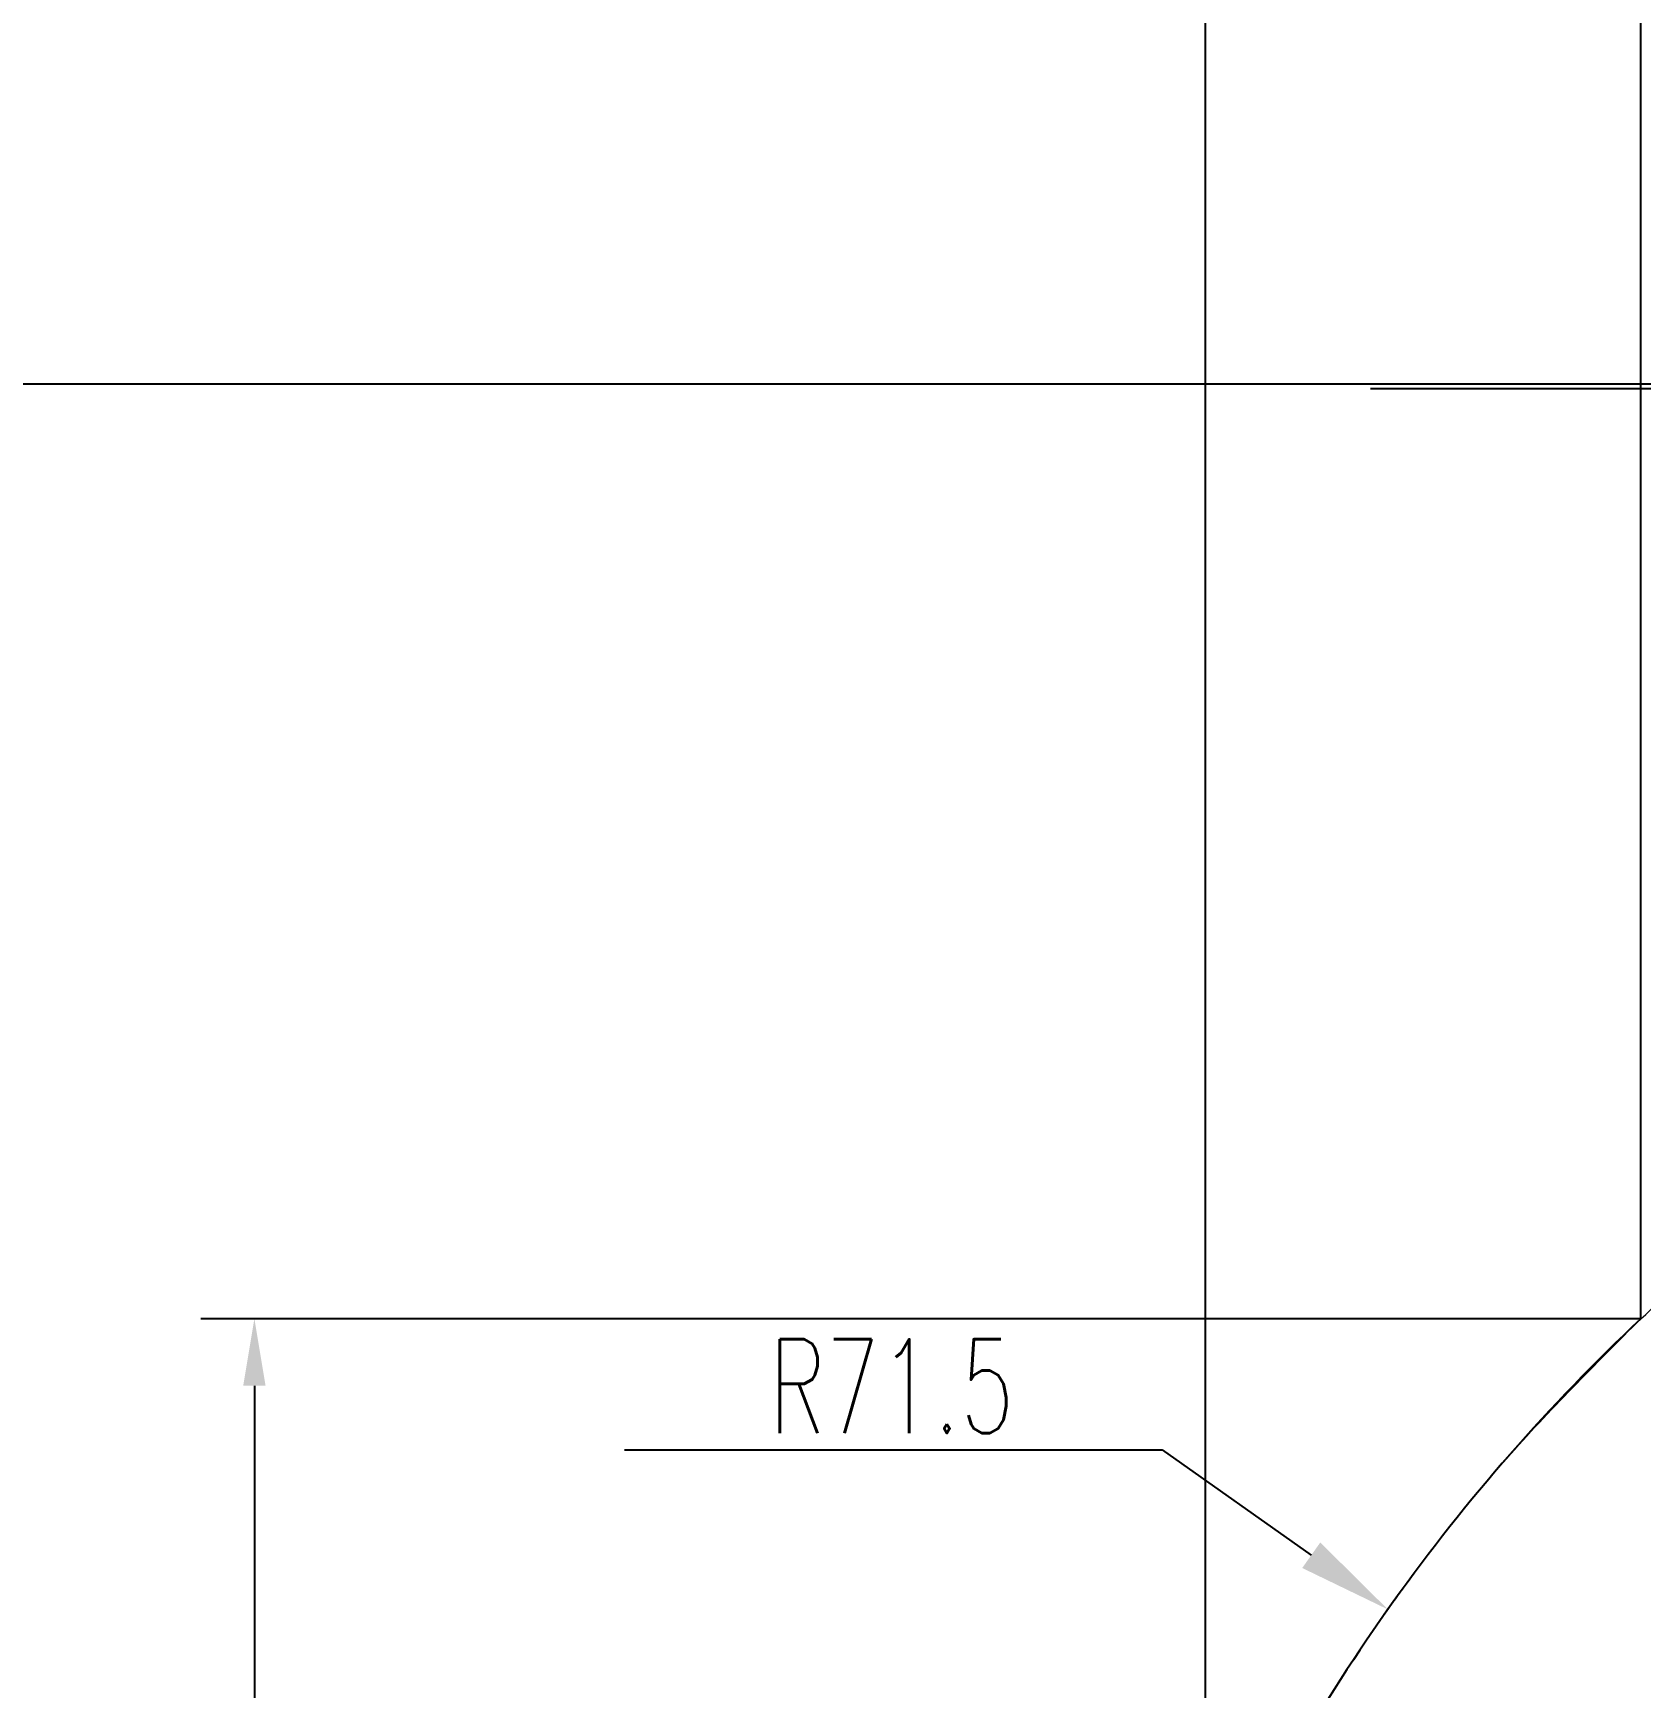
# Model space of a CAD drawing. Extents: x -871 to 2543, y 496 to 1402.
# Drawn here: x -773.4 to -713.4, y 924.8 to 986.5 of the extents above; entities that cross this region are included whole.
import ezdxf

# ---------------------------------------------------------------- set-up
doc = ezdxf.new("R2010")
doc.units = 0
doc.layers.get('0').update_dxf_attribs({"linetype": 'CONTINUOUS', "lineweight": 40})
doc.layers.get('DEFPOINTS').update_dxf_attribs({"linetype": 'CONTINUOUS'})
doc.layers.add('7', color=7, linetype='CONTINUOUS')
doc.styles.add('PC_TEXTSTYLE', font='txt.shx', dxfattribs={"width": 0.8, "bigfont": 'hzfs.shx'})
doc.styles.get("Standard").update_dxf_attribs({"font": 'romans.shx', "width": 0.67, "height": 3.5, "bigfont": 'hzfs.shx'})
doc.dimstyles.new('副本 (2) (2)TH_GBDIM', dxfattribs={"dimtxt": 3.5, "dimasz": 2.5, "dimexe": 2, "dimexo": 0, "dimgap": 1.5, "dimtad": 1, "dimtoh": 1, "dimdec": 1, "dimdsep": 46, "dimtxsty": 'PC_TEXTSTYLE', "dimcen": 2.5, "dimazin": 2, "dimtfac": 0.714286, "dimtdec": 1, "dimtmove": 0, "dimatfit": 3, "dimfxl": 1, "dimtolj": 1, "dimtzin": 0, "dimarcsym": 0})

# ---------------------------------------------------------------- blocks, each defined once
blk = doc.blocks.new('*D7')
at = {"layer": '7', "color": 0, "lineweight": -2, "ltscale": 10, "transparency": 16777216}
for p, q in [((-729.655, 915.852), (-729.655, 1025.01)), ((-416.346, 915.852), (-416.346, 1025.01)), ((-727.155, 1023.01), (-418.846, 1023.01))]:
    blk.add_line(p, q, dxfattribs=at)
at = {"layer": '7', "color": 0, "ltscale": 10, "transparency": 16777216}
for points in [[(-727.155, 1023.427), (-727.155, 1022.593), (-729.655, 1023.01)], [(-418.846, 1023.427), (-418.846, 1022.593), (-416.346, 1023.01)]]:
    blk.add_solid(points, dxfattribs=at)
at = {"layer": 'DEFPOINTS', "color": 0, "ltscale": 10, "transparency": 16777216}
for p in [(-416.346, 1023.01), (-729.655, 915.852), (-416.346, 915.852)]:
    blk.add_point(p, dxfattribs=at)
at = {"layer": '7', "color": 0, "ltscale": 10, "transparency": 16777216, "insert": (-573, 1026.26), "char_height": 3.5, "attachment_point": 5, "style": 'PC_TEXTSTYLE'}
blk.add_mtext('\\A1;313.3', dxfattribs=at)
blk = doc.blocks.new('*D8')
at = {"layer": '7', "color": 0, "lineweight": -2, "ltscale": 10, "transparency": 16777216}
for p, q in [((-713.416, 938.57), (-713.416, 1017.463)), ((-432.585, 938.57), (-432.585, 1017.463)), ((-435.085, 1015.463), (-710.916, 1015.463))]:
    blk.add_line(p, q, dxfattribs=at)
at = {"layer": '7', "color": 0, "ltscale": 10, "transparency": 16777216}
for points in [[(-710.916, 1015.88), (-710.916, 1015.046), (-713.416, 1015.463)], [(-435.085, 1015.88), (-435.085, 1015.046), (-432.585, 1015.463)]]:
    blk.add_solid(points, dxfattribs=at)
at = {"layer": 'DEFPOINTS', "color": 0, "ltscale": 10, "transparency": 16777216}
for p in [(-713.416, 1015.463), (-713.416, 938.57), (-432.585, 938.57)]:
    blk.add_point(p, dxfattribs=at)
at = {"layer": '7', "color": 0, "ltscale": 10, "transparency": 16777216, "insert": (-573, 1018.713), "char_height": 3.5, "attachment_point": 5, "style": 'PC_TEXTSTYLE'}
blk.add_mtext('\\A1;280.8', dxfattribs=at)
blk = doc.blocks.new('*D20')
at = {"layer": '7', "color": 0, "lineweight": -2, "ltscale": 10, "transparency": 16777216}
for p, q in [((-654.13, 973.441), (-780.039, 973.441)), ((-778.039, 970.941), (-778.039, 897.744)), ((-718.041, 895.244), (-780.039, 895.244))]:
    blk.add_line(p, q, dxfattribs=at)
at = {"layer": '7', "color": 0, "ltscale": 10, "transparency": 16777216}
for points in [[(-778.456, 970.941), (-777.623, 970.941), (-778.039, 973.441)], [(-778.456, 897.744), (-777.623, 897.744), (-778.039, 895.244)]]:
    blk.add_solid(points, dxfattribs=at)
at = {"layer": 'DEFPOINTS', "color": 0, "ltscale": 10, "transparency": 16777216}
for p in [(-654.13, 973.441), (-778.039, 895.244), (-718.041, 895.244)]:
    blk.add_point(p, dxfattribs=at)
at = {"layer": '7', "color": 0, "ltscale": 10, "transparency": 16777216, "insert": (-781.289, 934.342), "char_height": 3.5, "attachment_point": 5, "rotation": 90, "style": 'PC_TEXTSTYLE'}
blk.add_mtext('\\A1;78.2', dxfattribs=at)
blk = doc.blocks.new('*D21')
at = {"layer": '7', "color": 0, "lineweight": -2, "ltscale": 10, "transparency": 16777216}
for p, q in [((-713.416, 938.57), (-767.149, 938.57)), ((-765.149, 936.07), (-765.149, 897.744)), ((-718.041, 895.244), (-767.149, 895.244))]:
    blk.add_line(p, q, dxfattribs=at)
at = {"layer": '7', "color": 0, "ltscale": 10, "transparency": 16777216}
for points in [[(-765.566, 936.07), (-764.732, 936.07), (-765.149, 938.57)], [(-765.566, 897.744), (-764.732, 897.744), (-765.149, 895.244)]]:
    blk.add_solid(points, dxfattribs=at)
at = {"layer": 'DEFPOINTS', "color": 0, "ltscale": 10, "transparency": 16777216}
for p in [(-713.416, 938.57), (-765.149, 895.244), (-718.041, 895.244)]:
    blk.add_point(p, dxfattribs=at)
at = {"layer": '7', "color": 0, "ltscale": 10, "transparency": 16777216, "insert": (-768.399, 916.907), "char_height": 3.5, "attachment_point": 5, "rotation": 90, "style": 'PC_TEXTSTYLE'}
blk.add_mtext('\\A1;43.3', dxfattribs=at)

msp = doc.modelspace()

# ---------------------------------------------------------------- linework, layer by layer
at = {"color": 7, "linetype": 'Continuous', "lineweight": 15}
for points, knots in [([(-713.4155, 938.5698), (-711.5057, 940.3159), (-707.6828, 943.811), (-701.4328, 948.8359), (-694.7318, 953.7054), (-687.5196, 958.3527), (-679.8801, 962.7), (-671.7776, 966.7022), (-663.2196, 970.3641), (-657.1585, 972.4161), (-654.1302, 973.4413)], [0, 0, 0, 0, 0.1167536, 0.2337108, 0.3595417, 0.4854418, 0.611248, 0.7408217, 0.8705106, 1, 1, 1, 1]), ([(-729.6545, 915.8521), (-728.6535, 917.9104), (-726.6515, 922.027), (-722.8699, 927.859), (-718.554, 933.4442), (-715.1283, 936.8613), (-713.4155, 938.5698)], [0, 0, 0, 0, 0.246936, 0.4938671, 0.7469503, 1, 1, 1, 1])]:
    msp.add_open_spline(points, degree=3, knots=knots, dxfattribs=at)
at = {"layer": '7', "color": 4, "ltscale": 5}
for p, q in [((-723.5039, 973.2792), (-698.9705, 973.2792)), ((-751.3373, 933.6772), (-731.2721, 933.6772)), ((-731.2721, 933.6772), (-725.7153, 929.7463))]:
    msp.add_line(p, q, dxfattribs=at)
msp.add_arc((-664.466, 886.417), 71.5261, 133.185261, 155.69898, dxfattribs=at)
msp.add_solid([(-725.3784, 930.2225), (-726.0522, 929.27), (-722.858, 927.7249)], dxfattribs=at)

# ---------------------------------------------------------------- texts
at = {"layer": '7', "color": 4, "ltscale": 5, "insert": (-741.3707, 936.0529), "char_height": 3.5, "attachment_point": 5}
msp.add_mtext('R71.5', dxfattribs=at)

# ---------------------------------------------------------------- dimensions: what is measured, and where the dimension line sits
at = {"layer": '7', "color": 4, "ltscale": 5}
for base, p1, p2, picture, middle in [((-416.3462, 1023.0101), (-729.6545, 915.8521), (-416.3462, 915.8521), '*D7', (-573.0004, 1026.2601)), ((-713.4155, 1015.4629), (-432.5852, 938.5698), (-713.4155, 938.5698), '*D8', (-573.0004, 1018.7129))]:
    dim = msp.add_linear_dim(base=base, p1=p1, p2=p2, dimstyle='副本 (2) (2)TH_GBDIM', dxfattribs=at)
    dim.commit()
    dim.dimension.update_dxf_attribs({"geometry": picture, "text_midpoint": middle})
for base, p1, picture, middle in [((-778.0392, 895.2437), (-654.1302, 973.4413), '*D20', (-781.2892, 934.3425)), ((-765.1491, 895.2437), (-713.4155, 938.5698), '*D21', (-768.3991, 916.9067))]:
    dim = msp.add_linear_dim(base=base, p1=p1, p2=(-718.041, 895.2437), angle=90, dimstyle='副本 (2) (2)TH_GBDIM', dxfattribs=at)
    dim.commit()
    dim.dimension.update_dxf_attribs({"geometry": picture, "text_midpoint": middle})

doc.saveas('drawing.dxf')
